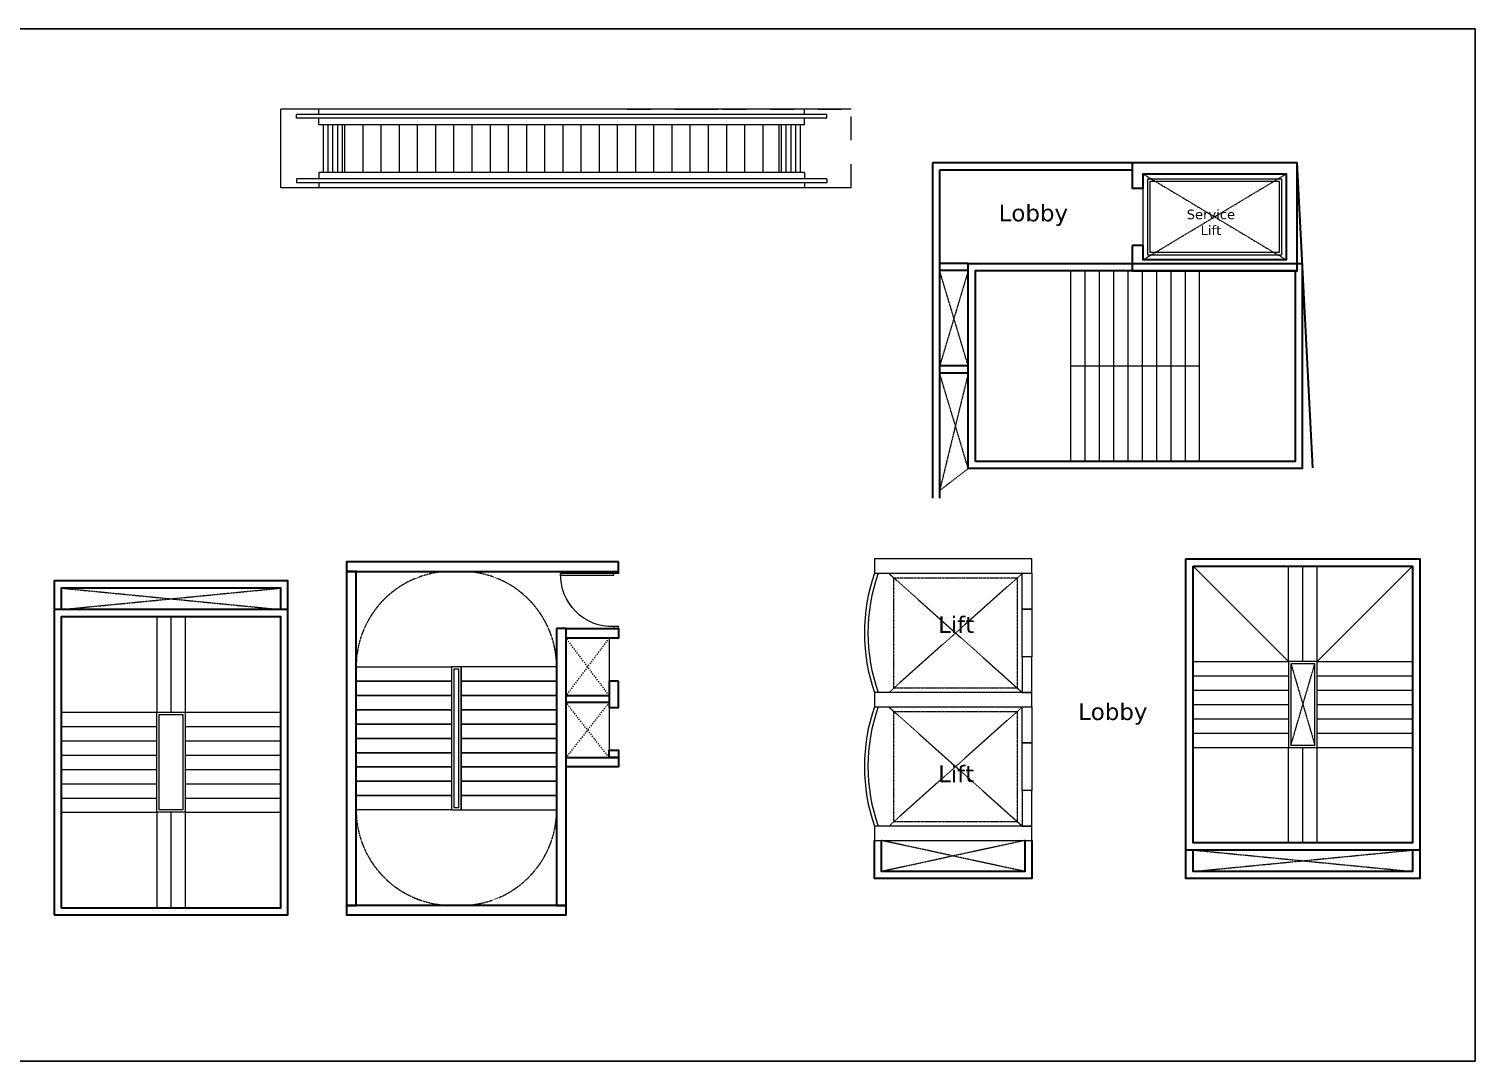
# Model space of a CAD drawing. Header units: millimetres. Extents: x 828494 to 5219521, y -272453 to 431064.
# Drawn here: x 2705523 to 2735831, y 217116 to 238750 of the extents above; entities that cross this region are included whole.
import ezdxf

# ---------------------------------------------------------------- set-up
doc = ezdxf.new("R2010")
doc.units = ezdxf.units.MM
doc.header["$LTSCALE"] = 5
doc.header["$MEASUREMENT"] = 0
doc.linetypes.add('DASH', pattern=[1, 0.5, -0.5])
doc.linetypes.add('HIDDEN', pattern=[0.375, 0.25, -0.125])
for name, color, linetype, lineweight in [('Door-Mobius', 13, 'Continuous', 13), ('Dotted-Mobius', 252, 'DASH', 13), ('Elevation', 67, 'Continuous', 13), ('Elevation light-Mobius', 213, 'Continuous', 9), ('Lift-Mobius', 33, 'Continuous', 18), ('Metal-Mobius', 230, 'Continuous', 13), ('Railing-Mobius', 160, 'Continuous', 9), ('Staircase-Mobius', 255, 'Continuous', 9), ('Text 1-Mobius', 2, 'Continuous', 13), ('Wall 150-Mobius', 50, 'Continuous', 30)]:
    doc.layers.add(name, color=color, linetype=linetype, lineweight=lineweight)
doc.styles.add('MEG-1', font='verdana.ttf')

# ---------------------------------------------------------------- blocks, each defined once
blk = doc.blocks.new('*U69')
for points in [[(42, 0), (42, 1116), (82, 1116), (82, 0)], [(0, -100), (42, -100), (42, 0), (0, 0)], [(1200, -100), (1158, -100), (1158, 0), (1200, 0)]]:
    blk.add_lwpolyline(points, close=True)
blk.add_arc((74, 32), 1085, 358.3123, 91.6877)
blk = doc.blocks.new('escalator mobius')
at = {"layer": 'Metal-Mobius', "color": 8, "linetype": 'DASH', "ltscale": 200}
for p, q in [((0, 825), (4692, 825)), ((0, 825), (0, -825)), ((4692, -825), (0, -825))]:
    blk.add_line(p, q, dxfattribs=at)
at = {"layer": 'Metal-Mobius', "color": 8}
for p, q in [((0, 825), (11950, 825)), ((510, 635), (510, 715)), ((510, 715), (11620, 715)), ((510, 635), (11620, 635)), ((975, 715), (975, 825)), ((975, 500), (975, 635)), ((11155, 715), (11155, 825)), ((11155, 500), (11155, 635)), ((11620, 635), (11620, 715)), ((11950, 825), (11950, -825)), ((975, 500), (11155, 500)), ((1064, -500), (1064, 500)), ((1164, -500), (1164, 500)), ((1264, -500), (1264, 500)), ((1364, -500), (1364, 500)), ((1464, -500), (1464, 500)), ((1514, -500), (1514, 500)), ((1852, -500), (1852, 500)), ((2233, -500), (2233, 500)), ((2614, -500), (2614, 500)), ((2995, -500), (2995, 500)), ((3376, -500), (3376, 500)), ((3757, -500), (3757, 500)), ((4138, -500), (4138, 500)), ((4519, -500), (4519, 500)), ((4900, -500), (4900, 500)), ((5281, -500), (5281, 500)), ((5662, -500), (5662, 500)), ((6043, -500), (6043, 500)), ((6424, -500), (6424, 500)), ((6805, -500), (6805, 500)), ((7186, -500), (7186, 500)), ((7567, -500), (7567, 500)), ((7948, -500), (7948, 500)), ((8329, -500), (8329, 500)), ((8710, -500), (8710, 500)), ((9091, -500), (9091, 500)), ((9473, -500), (9473, 500)), ((9854, -500), (9854, 500)), ((10235, -500), (10235, 500)), ((10616, -500), (10616, 500)), ((10666, -500), (10666, 500)), ((10766, -500), (10766, 500)), ((10866, -500), (10866, 500)), ((10966, -500), (10966, 500)), ((11066, -500), (11066, 500)), ((975, -500), (975, -635)), ((975, -500), (11155, -500)), ((11155, -500), (11155, -635)), ((0, -825), (11950, -825)), ((510, -635), (510, -715)), ((510, -635), (11620, -635)), ((510, -715), (11620, -715)), ((975, -715), (975, -825)), ((11155, -715), (11155, -825)), ((11620, -635), (11620, -715))]:
    blk.add_line(p, q, dxfattribs=at)
at = {"layer": 'Metal-Mobius', "color": 8, "ltscale": 0.3}
blk.add_line((3667, -825), (2792, -825), dxfattribs=at)
blk = doc.blocks.new('Core-2-Mobius')
at = {"layer": 'Dotted-Mobius', "linetype": 'HIDDEN'}
for points in [[(-11130, 6400), (-8330, 3900)], [(-8330, 6400), (-11130, 3900)], [(-11130, 3600), (-8330, 1100)], [(-8330, 3600), (-11130, 1100)]]:
    blk.add_lwpolyline(points, dxfattribs=at)
for points in [[(-11030, 4000), (-8430, 4000), (-8430, 6300), (-11030, 6300)], [(-8430, 3500), (-11030, 3500), (-11030, 1200), (-8430, 1200)]]:
    blk.add_lwpolyline(points, close=True, dxfattribs=at)
at = {"layer": 'Dotted-Mobius'}
for points in [[(-2700, 2800), (-2200, 4500), (-2700, 4500), (-2200, 2800)], [(-8280, 150), (-11280, 800), (-8280, 800), (-11280, 150), (-8280, 150)], [(-4750, 150), (-150, 600), (-4750, 600), (-150, 150)]]:
    blk.add_lwpolyline(points, dxfattribs=at)
at = {"layer": 'Elevation light-Mobius'}
for centre, radius, start, end in [((-7813, 5150), 3827, 160.9354, 199.0646), ((-7813, 5150), 3752, 160.5391, 199.4609), ((-7813, 2350), 3827, 160.9354, 199.0646), ((-7813, 2350), 3752, 160.5391, 199.4609)]:
    blk.add_arc(centre, radius, start, end, dxfattribs=at)
at = {"layer": 'Lift-Mobius'}
for points in [[(-11430, 6400), (-8130, 6400), (-8130, 6700), (-11430, 6700), (-11430, 6400)], [(-8130, 6400), (-8130, 5650), (-8330, 5650), (-8330, 6400)], [(-8130, 5650), (-8130, 4650), (-8330, 4650), (-8330, 5650)], [(-8330, 4650), (-8330, 3900), (-8130, 3900), (-8130, 4650)], [(-11430, 3900), (-11430, 3600), (-8130, 3600), (-8130, 3900), (-11430, 3900)], [(-8130, 3600), (-8130, 2850), (-8330, 2850), (-8330, 3600)], [(-8130, 2850), (-8130, 1850), (-8330, 1850), (-8330, 2850)], [(-8330, 1850), (-8330, 1100), (-8130, 1100), (-8130, 1850)], [(-11430, 800), (-8130, 800), (-8130, 1100), (-11430, 1100), (-11430, 800)]]:
    blk.add_lwpolyline(points, close=True, dxfattribs=at)
for points in [[(-8330, 3900), (-8130, 3900)], [(-8330, 1100), (-8130, 1100)]]:
    blk.add_lwpolyline(points, dxfattribs=at)
at = {"layer": 'Railing-Mobius'}
for points in [[(-2750, 2750), (-2150, 2750), (-2150, 4550), (-2750, 4550)], [(-2700, 2800), (-2200, 2800), (-2200, 4500), (-2700, 4500)]]:
    blk.add_lwpolyline(points, close=True, dxfattribs=at)
at = {"layer": 'Staircase-Mobius'}
for p, q in [((-2750, 4550), (-4750, 6550)), ((-2750, 4550), (-2750, 6550)), ((-2450, 4550), (-2450, 6550)), ((-2150, 4550), (-2150, 6550)), ((-2150, 4550), (-150, 6550)), ((-4750, 4550), (-2750, 4550)), ((-2150, 4550), (-150, 4550)), ((-4750, 4250), (-2750, 4250)), ((-2150, 4250), (-150, 4250)), ((-4750, 3950), (-2750, 3950)), ((-2150, 3950), (-150, 3950)), ((-4750, 3650), (-2750, 3650)), ((-2150, 3650), (-150, 3650)), ((-4750, 3350), (-2750, 3350)), ((-2150, 3350), (-150, 3350)), ((-4750, 3050), (-2750, 3050)), ((-2150, 3050), (-150, 3050)), ((-4750, 2750), (-2750, 2750)), ((-2750, 750), (-2750, 2750)), ((-2450, 750), (-2450, 2750)), ((-2150, 2750), (-150, 2750)), ((-2150, 750), (-2150, 2750))]:
    blk.add_line(p, q, dxfattribs=at)
at = {"layer": 'Wall 150-Mobius'}
for points in [[(-4900, 6700), (0, 6700), (0, 600), (-4900, 600)], [(-4750, 6550), (-150, 6550), (-150, 750), (-4750, 750)]]:
    blk.add_lwpolyline(points, close=True, dxfattribs=at)
for points in [[(-8130, 800), (-8130, 0), (-11430, 0), (-11430, 800)], [(-8280, 800), (-8280, 150), (-11280, 150), (-11280, 800)], [(0, 600), (0, 0), (-4900, 0), (-4900, 600)], [(-150, 600), (-150, 150), (-4750, 150), (-4750, 600)]]:
    blk.add_lwpolyline(points, dxfattribs=at)
at = {"layer": 'Text 1-Mobius', "char_height": 350, "attachment_point": 8, "rotation": 359.9974, "style": 'MEG-1'}
for s, insert in [('Lift', (-9717, 5150)), ('Lobby', (-6435, 3226)), ('Lift', (-9717, 2022))]:
    blk.add_mtext(s, dxfattribs=dict(at, insert=insert))
blk = doc.blocks.new('lift service')
blk.add_lwpolyline([(0.6, -0.38), (1.13, -0.38), (1.13, 3.08), (-1.13, 3.08), (-1.13, -0.38), (-0.6, -0.38), (-0.6, -0.15), (-0.9, -0.15), (-0.9, 2.85), (0.9, 2.85), (0.9, -0.15), (0.6, -0.15), (0.6, -0.38)])
at = {"layer": 'Elevation', "ltscale": 150}
blk.add_line((0.6, -0.15), (-0.637, -0.15), dxfattribs=at)
for points in [[(-0.8, 2.75), (0.8, 2.75), (0.8, -0.05), (-0.8, -0.05)], [(-0.75, 2.7), (0.75, 2.7), (0.75, 0), (-0.75, 0)]]:
    blk.add_lwpolyline(points, close=True, dxfattribs=at)
blk = doc.blocks.new('Core-1')
at = {"layer": 'Dotted-Mobius'}
for points in [[(4413, -2030), (7413, -230), (4413, -230), (7413, -2030), (4413, -2030)], [(750, -4255), (150, -2255), (750, -2255), (150, -4255)], [(750, -4405), (150, -6866), (750, -6405), (150, -4405)]]:
    blk.add_lwpolyline(points, dxfattribs=at)
at = {"layer": 'Staircase-Mobius'}
for p, q in [((2900, -6255), (2900, -2255)), ((3200, -6255), (3200, -2255)), ((3500, -6255), (3500, -2255)), ((3800, -6255), (3800, -2255)), ((4100, -6255), (4100, -2255)), ((4400, -6255), (4400, -2255)), ((4700, -6255), (4700, -2255)), ((5000, -6255), (5000, -2255)), ((5300, -6255), (5300, -2255)), ((5600, -6255), (5600, -2255)), ((2900, -4255), (5600, -4255))]:
    blk.add_line(p, q, dxfattribs=at)
at = {"layer": 'Wall 150-Mobius'}
for p, q in [((4183, 0), (0, 0)), ((0, 0), (0, -7029)), ((7970, -6393), (7643, 5)), ((4183, -150), (150, -150)), ((150, -150), (150, -7029)), ((750, -2105), (150, -2105)), ((750, -2255), (150, -2255)), ((750, -4255), (150, -4255)), ((750, -4405), (150, -4405))]:
    blk.add_line(p, q, dxfattribs=at)
for points in [[(750, -6405), (750, -2105), (7750, -2105), (7750, -6405)], [(900, -6255), (900, -2255), (7600, -2255), (7600, -6255)]]:
    blk.add_lwpolyline(points, close=True, dxfattribs=at)
at = {"xscale": 1000, "yscale": 1000, "zscale": 1000, "rotation": 270}
blk.add_blockref('lift service', (4563, -1130), dxfattribs=at)
at = {"layer": 'Text 1-Mobius', "attachment_point": 8, "rotation": 359.9974, "style": 'MEG-1'}
for s, insert, char_height in [('Lobby', (2114, -1323), 350), ('Service \\PLift', (5836, -1512), 200)]:
    blk.add_mtext(s, dxfattribs=dict(at, insert=insert, char_height=char_height))

msp = doc.modelspace()

# ---------------------------------------------------------------- linework, layer by layer
msp.add_line((2679478.4, 238749.8), (2735565.1, 238749.8))
msp.add_lwpolyline([(2679478.4, 238749.8), (2735831.3, 238749.8), (2735831.3, 217115.5), (2679478.4, 217115.5)], close=True)
at = {"layer": 'Dotted-Mobius'}
msp.add_lwpolyline([(2706200.4, 227029.6), (2710800.4, 226579.6), (2706200.4, 226579.6), (2710800.4, 227029.6)], dxfattribs=at)
at = {"layer": 'Dotted-Mobius', "ltscale": 10}
for points in [[(2717681.6, 225979.6), (2716781.6, 224779.6), (2717681.6, 224779.6), (2716781.6, 225979.6)], [(2717681.6, 224629.6), (2716781.6, 223479.6), (2717681.6, 223479.6), (2716781.6, 224629.6)]]:
    msp.add_lwpolyline(points, dxfattribs=at)
at = {"layer": 'Dotted-Mobius', "linetype": 'HIDDEN'}
for centre, start, end in [((2714381.6, 225379.6), 89.99987, 180), ((2714581.6, 225379.6), 0.00003, 90.00011), ((2714381.6, 222379.6), 180, 270.00005), ((2714581.6, 222379.6), 270, 359.99997)]:
    msp.add_arc(centre, 2000, start, end, dxfattribs=at)
at = {"layer": 'Elevation', "linetype": 'ByBlock'}
for points in [[(2716781.6, 225979.6), (2717681.6, 225979.6), (2717681.6, 224779.6), (2716781.6, 224779.6)], [(2716781.6, 224629.6), (2717681.6, 224629.6), (2717681.6, 223479.6), (2716781.6, 223479.6)]]:
    msp.add_lwpolyline(points, close=True, dxfattribs=at)
at = {"layer": 'Railing-Mobius'}
for points in [[(2714381.6, 222379.6), (2714581.6, 222379.6), (2714581.6, 225379.6), (2714381.6, 225379.6)], [(2714431.6, 222429.6), (2714531.6, 222429.6), (2714531.6, 225329.6), (2714431.6, 225329.6)], [(2708200.4, 224429.6), (2708800.4, 224429.6), (2708800.4, 222329.6), (2708200.4, 222329.6)], [(2708250.4, 224379.6), (2708750.4, 224379.6), (2708750.4, 222379.6), (2708250.4, 222379.6)]]:
    msp.add_lwpolyline(points, close=True, dxfattribs=at)
at = {"layer": 'Staircase-Mobius'}
for p, q in [((2708200.4, 226429.6), (2708200.4, 224429.6)), ((2708500.4, 226429.6), (2708500.4, 224429.6)), ((2708800.4, 226429.6), (2708800.4, 224429.6)), ((2706200.4, 224429.6), (2708200.4, 224429.6)), ((2708800.4, 224429.6), (2710800.4, 224429.6)), ((2706200.4, 224129.6), (2708200.4, 224129.6)), ((2708800.4, 224129.6), (2710800.4, 224129.6)), ((2706200.4, 223829.6), (2708200.4, 223829.6)), ((2708800.4, 223829.6), (2710800.4, 223829.6)), ((2706200.4, 223529.6), (2708200.4, 223529.6)), ((2708800.4, 223529.6), (2710800.4, 223529.6)), ((2706200.4, 223229.6), (2708200.4, 223229.6)), ((2708800.4, 223229.6), (2710800.4, 223229.6)), ((2706200.4, 222929.6), (2708200.4, 222929.6)), ((2708800.4, 222929.6), (2710800.4, 222929.6)), ((2706200.4, 222629.6), (2708200.4, 222629.6)), ((2708800.4, 222629.6), (2710800.4, 222629.6)), ((2706200.4, 222329.6), (2708200.4, 222329.6)), ((2708200.4, 222329.6), (2708200.4, 220329.6)), ((2708500.4, 222329.6), (2708500.4, 220329.6)), ((2708800.4, 222329.6), (2708800.4, 220329.6)), ((2708800.4, 222329.6), (2710800.4, 222329.6))]:
    msp.add_line(p, q, dxfattribs=at)
for points in [[(2712381.6, 225079.6), (2712381.6, 225379.6), (2714381.6, 225379.6), (2714381.6, 225079.6)], [(2716581.6, 225079.6), (2716581.6, 225379.6), (2714581.6, 225379.6), (2714581.6, 225079.6)], [(2712381.6, 224779.6), (2712381.6, 225079.6), (2714381.6, 225079.6), (2714381.6, 224779.6)], [(2716581.6, 224779.6), (2716581.6, 225079.6), (2714581.6, 225079.6), (2714581.6, 224779.6)], [(2712381.6, 224479.6), (2712381.6, 224779.6), (2714381.6, 224779.6), (2714381.6, 224479.6)], [(2716581.6, 224479.6), (2716581.6, 224779.6), (2714581.6, 224779.6), (2714581.6, 224479.6)], [(2712381.6, 224179.6), (2712381.6, 224479.6), (2714381.6, 224479.6), (2714381.6, 224179.6)], [(2716581.6, 224179.6), (2716581.6, 224479.6), (2714581.6, 224479.6), (2714581.6, 224179.6)], [(2712381.6, 223879.6), (2712381.6, 224179.6), (2714381.6, 224179.6), (2714381.6, 223879.6)], [(2716581.6, 223879.6), (2716581.6, 224179.6), (2714581.6, 224179.6), (2714581.6, 223879.6)], [(2712381.6, 223579.6), (2712381.6, 223879.6), (2714381.6, 223879.6), (2714381.6, 223579.6)], [(2716581.6, 223579.6), (2716581.6, 223879.6), (2714581.6, 223879.6), (2714581.6, 223579.6)], [(2712381.6, 223279.6), (2712381.6, 223579.6), (2714381.6, 223579.6), (2714381.6, 223279.6)], [(2716581.6, 223279.6), (2716581.6, 223579.6), (2714581.6, 223579.6), (2714581.6, 223279.6)], [(2712381.6, 222979.6), (2712381.6, 223279.6), (2714381.6, 223279.6), (2714381.6, 222979.6)], [(2716581.6, 222979.6), (2716581.6, 223279.6), (2714581.6, 223279.6), (2714581.6, 222979.6)], [(2712381.6, 222679.6), (2712381.6, 222979.6), (2714381.6, 222979.6), (2714381.6, 222679.6)], [(2716581.6, 222679.6), (2716581.6, 222979.6), (2714581.6, 222979.6), (2714581.6, 222679.6)], [(2712381.6, 222379.6), (2712381.6, 222679.6), (2714381.6, 222679.6), (2714381.6, 222379.6)], [(2716581.6, 222379.6), (2716581.6, 222679.6), (2714581.6, 222679.6), (2714581.6, 222379.6)]]:
    msp.add_lwpolyline(points, close=True, dxfattribs=at)
at = {"layer": 'Wall 150-Mobius'}
for points in [[(2717881.6, 227579.6), (2712181.6, 227579.6), (2712181.6, 227379.6), (2717881.6, 227379.6)], [(2712181.6, 227379.6), (2712181.6, 220379.6), (2712381.6, 220379.6), (2712381.6, 227379.6)], [(2706050.4, 220179.6), (2710950.4, 220179.6), (2710950.4, 226579.6), (2706050.4, 226579.6)], [(2706200.4, 220329.6), (2710800.4, 220329.6), (2710800.4, 226429.6), (2706200.4, 226429.6)], [(2716581.6, 226179.6), (2716581.6, 220379.6), (2716781.6, 220379.6), (2716781.6, 226179.6)], [(2716781.6, 226179.6), (2717881.6, 226179.6), (2717881.6, 225979.6), (2716781.6, 225979.6)], [(2717881.6, 225079.6), (2717681.6, 225079.6), (2717681.6, 224529.3), (2717881.6, 224529.3)], [(2716781.6, 224779.6), (2717681.6, 224779.6), (2717681.6, 224629.6), (2716781.6, 224629.6)], [(2716781.6, 223479.6), (2717881.6, 223479.6), (2717881.6, 223279.6), (2716781.6, 223279.6)], [(2717881.6, 223479.6), (2717681.6, 223479.6), (2717681.6, 223629.6), (2717881.6, 223629.6)], [(2716781.6, 220379.6), (2712181.6, 220379.1), (2712181.6, 220179.1), (2716781.6, 220179.6)]]:
    msp.add_lwpolyline(points, close=True, dxfattribs=at)
for points in [[(2710950.4, 226579.6), (2710950.4, 227179.6), (2706050.4, 227179.6), (2706050.4, 226579.6)], [(2710800.4, 226579.6), (2710800.4, 227029.6), (2706200.4, 227029.6), (2706200.4, 226579.6)]]:
    msp.add_lwpolyline(points, dxfattribs=at)

# ---------------------------------------------------------------- block references
msp.add_blockref('Core-2-Mobius', (2734672.6, 220939.3))
at = {"layer": 'Door-Mobius', "xscale": -1, "rotation": 90}
msp.add_blockref('*U69', (2717781.6, 227379.6), dxfattribs=at)
at = {"layer": 'Metal-Mobius', "rotation": 180}
msp.add_blockref('escalator mobius', (2722753.5, 236241.5), dxfattribs=at)
at = {"layer": 'Wall 150-Mobius'}
msp.add_blockref('Core-1', (2724459.2, 235940.9), dxfattribs=at)

doc.saveas('drawing.dxf')
